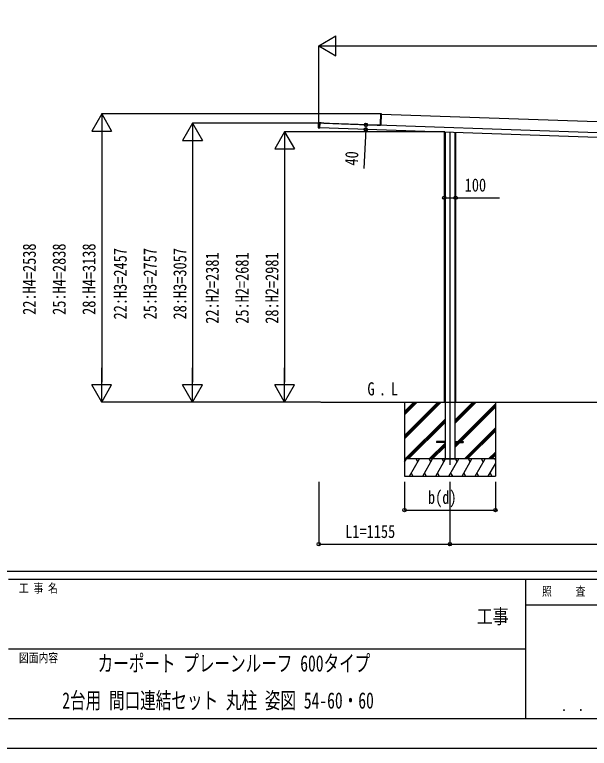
# Model space of a CAD drawing. Units: millimetres, scale not verified. Extents: x -14718 to 14718, y -10395 to 10395.
# Drawn here: x 37 to 5094, y -10395 to -3935 of the extents above; entities that cross this region are included whole.
import ezdxf
from ezdxf.enums import TextEntityAlignment as Align

# ---------------------------------------------------------------- set-up
doc = ezdxf.new("R2010")
doc.units = ezdxf.units.MM
doc.header["$LTSCALE"] = 50
for name, color, linetype in [('0-2_USER1', 3, 'Continuous'), ('0-3_YKK_12', 2, 'Continuous'), ('0-4_YKK_A1', 4, 'Continuous'), ('0-5_YKK_D', 6, 'Continuous'), ('0-6_YKK_ZWAK', 7, 'Continuous')]:
    doc.layers.add(name, color=color, linetype=linetype)
doc.styles.add('ＭＳ ゴシック', font='')
doc.styles.get('ＭＳ ゴシック').set_extended_font_data('MS Gothic')

msp = doc.modelspace()

# ---------------------------------------------------------------- linework, layer by layer
at = {"layer": '0-3_YKK_12'}
msp.add_line((3867.57, -4971.89), (3867.57, -7900), dxfattribs=at)
at = {"layer": '0-4_YKK_A1'}
for p, q in [((3259.13, -4807.93), (3255.91, -4900.02)), ((3259.13, -4807.93), (3258.66, -4807.92)), ((3264.66, -4807.79), (3259.13, -4807.93)), ((3259.14, -4807.43), (3264.68, -4807.29)), ((3261.12, -4909.2), (3264.66, -4807.79)), ((3264.59, -4809.99), (8003.71, -4975.48)), ((3264.68, -4807.29), (3264.66, -4807.79)), ((2709.89, -4930.21), (2711.25, -4891.23)), ((2711.59, -4931.3), (2713.02, -4890.25)), ((2713.49, -4890.26), (2712.06, -4931.32)), ((2713.49, -4890.26), (2713.02, -4890.25)), ((2721.03, -4890.06), (2713.49, -4890.26)), ((2727.84, -4888.81), (2714.35, -4888.34)), ((2719.35, -4888.51), (2719.31, -4889.61)), ((2721.03, -4890.06), (2719.57, -4932.04)), ((8115.64, -5079.45), (2721, -4891.06)), ((2727.77, -4890.81), (2727.84, -4888.81)), ((2733.84, -4889.02), (2727.84, -4888.81)), ((2733.77, -4891.02), (2733.84, -4889.02)), ((2743.83, -4889.37), (2733.84, -4889.02)), ((2743.76, -4891.37), (2743.83, -4889.37)), ((2749.76, -4891.58), (2749.83, -4889.58)), ((2756.78, -4892.31), (2756.79, -4892.01)), ((2756.79, -4892.01), (2756.81, -4891.41)), ((3226.12, -4908.7), (3226.13, -4908.4)), ((3226.13, -4908.4), (3226.15, -4907.8)), ((3226.15, -4907.8), (3226.16, -4907.5)), ((3230.12, -4908.84), (3230.14, -4908.14)), ((3261.11, -4909.23), (3230.14, -4908.14)), ((3255.63, -4908.03), (3255.16, -4908.02)), ((3255.91, -4900.02), (3255.44, -4900.01)), ((3255.91, -4900.02), (3255.63, -4908.03)), ((3261.12, -4909.2), (3261.1, -4909.93)), ((2712.06, -4931.32), (2711.59, -4931.3)), ((2719.55, -4932.54), (2712.04, -4931.82)), ((2712.06, -4931.32), (2719.57, -4932.04)), ((2712.78, -4933.31), (2717.78, -4933.49)), ((2717.78, -4933.49), (2717.82, -4932.37)), ((2719.57, -4932.04), (2719.55, -4932.54)), ((8114.25, -5119.43), (2719.6, -4931.04)), ((3817.57, -4970.16), (3817.57, -7347.5)), ((3824.43, -4970.4), (3824.43, -7847.5)), ((3910.71, -4973.38), (3910.71, -7847.5)), ((3917.57, -4973.62), (3917.57, -7347.5)), ((2730.04, -7347.5), (8628.49, -7347.5)), ((3467.57, -7347.5), (3467.57, -7997.5)), ((3467.57, -7641.48), (3761.55, -7347.5)), ((3467.57, -7655.62), (3775.69, -7347.5)), ((3467.57, -7669.76), (3789.83, -7347.5)), ((3467.57, -7429.34), (3549.41, -7347.5)), ((3467.57, -7443.49), (3563.56, -7347.5)), ((3467.57, -7457.63), (3577.7, -7347.5)), ((3910.71, -7534.99), (4098.2, -7347.5)), ((3910.71, -7520.85), (4084.06, -7347.5)), ((3910.71, -7506.71), (4069.92, -7347.5)), ((3936.55, -7693), (4267.57, -7361.98)), ((4267.57, -7347.5), (4267.57, -7997.5)), ((3950.69, -7693), (4267.57, -7376.12)), ((3964.83, -7693), (4267.57, -7390.26)), ((3473.68, -7847.5), (3824.43, -7496.75)), ((3487.82, -7847.5), (3824.43, -7510.89)), ((3501.96, -7847.5), (3824.43, -7525.03)), ((3994.18, -7847.5), (4267.57, -7574.11)), ((4008.32, -7847.5), (4267.57, -7588.25)), ((4022.46, -7847.5), (4267.57, -7602.4)), ((3685.81, -7847.5), (3824.43, -7708.88)), ((3699.95, -7847.5), (3824.43, -7723.02)), ((3714.1, -7847.5), (3824.43, -7737.16)), ((3750.07, -7693), (3750.07, -7702)), ((3824.43, -7693), (3750.07, -7693)), ((3824.43, -7702), (3750.07, -7702)), ((3910.71, -7693), (3985.07, -7693)), ((3910.71, -7747.12), (3955.83, -7702)), ((3910.71, -7718.84), (3927.55, -7702)), ((3910.71, -7732.98), (3941.69, -7702)), ((3910.71, -7702), (3985.07, -7702)), ((3985.07, -7693), (3985.07, -7702)), ((4206.31, -7847.5), (4267.57, -7786.24)), ((4220.45, -7847.5), (4267.57, -7800.38)), ((4234.59, -7847.5), (4267.57, -7814.53)), ((4267.57, -7847.5), (3467.57, -7847.5)), ((3467.57, -7876.44), (3484.28, -7847.5)), ((3469.28, -7873.48), (3467.57, -7870.52)), ((3512.11, -7997.5), (3598.72, -7847.5)), ((3583.72, -7873.48), (3568.71, -7847.5)), ((3627.59, -7997.5), (3714.19, -7847.5)), ((3699.19, -7873.48), (3684.19, -7847.5)), ((3743.06, -7997.5), (3829.66, -7847.5)), ((3814.66, -7873.48), (3799.66, -7847.5)), ((3806.67, -7847.5), (3928.47, -7847.5)), ((3858.53, -7997.5), (3945.13, -7847.5)), ((3930.13, -7873.48), (3915.13, -7847.5)), ((3974, -7997.5), (4060.6, -7847.5)), ((4045.6, -7873.48), (4030.6, -7847.5)), ((4089.47, -7997.5), (4176.07, -7847.5)), ((4161.07, -7873.48), (4146.07, -7847.5)), ((4267.57, -7857.95), (4261.54, -7847.5)), ((4204.94, -7997.5), (4267.57, -7889.02)), ((3467.57, -7997.5), (4267.57, -7997.5)), ((3527.11, -7971.52), (3542.11, -7997.5)), ((3642.58, -7971.52), (3657.58, -7997.5)), ((3758.06, -7971.52), (3773.06, -7997.5)), ((3873.53, -7971.52), (3888.52, -7997.5)), ((3989, -7971.52), (4003.99, -7997.5)), ((4104.47, -7971.52), (4119.46, -7997.5)), ((4219.94, -7971.52), (4234.93, -7997.5))]:
    msp.add_line(p, q, dxfattribs=at)
for points in [[(3255.16, -4908.02), (3255.44, -4900.01), (3258.66, -4807.92)], [(2713.51, -4889.76), (2721.05, -4889.57), (2721.03, -4890.06)], [(2756.32, -4889.8), (2756.25, -4891.8), (2721.02, -4890.57)], [(2756.32, -4889.8), (2749.83, -4889.58), (2743.83, -4889.37)], [(2756.81, -4891.41), (2756.82, -4891.11), (3226.16, -4907.5)], [(3230.14, -4908.14), (3230.16, -4907.64), (3254.84, -4908.51)]]:
    msp.add_lwpolyline(points, dxfattribs=at)
for centre, radius, start, end in [((3259.16, -4807.93), 0.5, 91.5, 178), ((3261.19, -4807.75), 2.07, 171.06854, 184.93146), ((2714.25, -4891.34), 3, 88, 178), ((2713.52, -4890.26), 0.5, 91.5, 178), ((2715.55, -4890.08), 2.07, 171.06854, 184.93146), ((3254.66, -4908), 0.5, 268, 358), ((3254.66, -4907.73), 0.765, 269.05171, 301.0406), ((3254.84, -4908.26), 0.242, 269.80053, 328.78296), ((3257.73, -4893.24), 15.54, 259.3054, 261.87346), ((3255.36, -4910.21), 1.85, 83.82294, 99.58333), ((3252.39, -4908.15), 3.17, 351.51431, 355.97407), ((3254.63, -4908), 1, 337.89786, 358), ((3261.08, -4909.2), 0.046, 321.12762, 0.80407), ((2712.88, -4930.31), 3, 178, 268), ((2712.09, -4931.32), 0.5, 178, 264.5), ((2714.1, -4931.64), 2.07, 171.06854, 184.93146)]:
    msp.add_arc(centre, radius, start, end, dxfattribs=at)
for centre, ratio, start_param in [((3248.04, -4908.77), 0.038227, 0), ((3248.06, -4908.77), 0.061163, 0.0374041)]:
    msp.add_ellipse(centre, major_axis=(13.07, -0.46), ratio=ratio, start_param=start_param, end_param=0.962078, dxfattribs=at)
at = {"layer": '0-5_YKK_D'}
for p, q in [((2712.57, -4209.5), (2864.12, -4122)), ((2864.12, -4297), (2864.12, -4122)), ((2712.57, -4891.02), (2712.57, -4208.5)), ((2712.57, -4209.5), (2864.12, -4297)), ((2712.57, -4209.5), (3015.68, -4209.5)), ((2887.57, -4209.5), (7947.57, -4209.5)), ((802.57, -4809.5), (715.07, -4961.05)), ((3259.01, -4809.5), (801.57, -4809.5)), ((802.57, -4809.5), (890.07, -4961.05)), ((802.57, -4809.5), (802.57, -5112.61)), ((1602.57, -4890.5), (1515.07, -5042.05)), ((2713.45, -4890.5), (1601.57, -4890.5)), ((1602.57, -4890.5), (1690.07, -5042.05)), ((1602.57, -4890.5), (1602.57, -5193.61)), ((715.07, -4961.05), (890.07, -4961.05)), ((2412.57, -4966.5), (2325.07, -5118.05)), ((3822.87, -4966.5), (2411.57, -4966.5)), ((2412.57, -4966.5), (2500.07, -5118.05)), ((2412.57, -4966.5), (2412.57, -5269.61)), ((802.57, -4984.5), (802.57, -7172.5)), ((1515.07, -5042.05), (1690.07, -5042.05)), ((1602.57, -5065.5), (1602.57, -7172.5)), ((2325.07, -5118.05), (2500.07, -5118.05)), ((2412.57, -5141.5), (2412.57, -7172.5)), ((802.57, -7347.5), (802.57, -7044.39)), ((1602.57, -7347.5), (1602.57, -7044.39)), ((2412.57, -7347.5), (2412.57, -7044.39)), ((802.57, -7347.5), (715.07, -7195.95)), ((890.07, -7195.95), (715.07, -7195.95)), ((802.57, -7347.5), (890.07, -7195.95)), ((1602.57, -7347.5), (1515.07, -7195.95)), ((1690.07, -7195.95), (1515.07, -7195.95)), ((1602.57, -7347.5), (1690.07, -7195.95)), ((2412.57, -7347.5), (2325.07, -7195.95)), ((2500.07, -7195.95), (2325.07, -7195.95)), ((2412.57, -7347.5), (2500.07, -7195.95)), ((2695.7, -7347.5), (801.57, -7347.5)), ((2695.7, -7347.5), (1601.57, -7347.5)), ((2729.04, -7347.5), (2411.57, -7347.5)), ((2712.57, -8047.5), (2712.57, -8598.5)), ((3467.57, -8047.5), (3467.57, -8298.5)), ((3867.57, -8047.5), (3867.57, -8598.5)), ((3867.57, -8047.5), (3867.57, -8598.5)), ((4267.57, -8047.5), (4267.57, -8298.5)), ((3467.57, -8297.5), (4267.57, -8297.5)), ((2712.57, -8597.5), (3867.57, -8597.5)), ((3867.57, -8597.5), (7909.57, -8597.5))]:
    msp.add_line(p, q, dxfattribs=at)
for points in [[(3128.3, -4905.29), (3126.38, -4945.25), (3109.85, -5288.65)], [(3817.57, -5547.5), (3917.57, -5547.5), (4302.67, -5547.5)]]:
    msp.add_lwpolyline(points, dxfattribs=at)
for centre in [(3128.3, -4905.29), (3126.38, -4945.25), (3817.57, -5547.5), (3917.57, -5547.5), (3467.57, -8297.5), (4267.57, -8297.5), (2712.57, -8597.5), (3867.57, -8597.5), (3867.57, -8597.5)]:
    msp.add_circle(centre, 14.88, dxfattribs=at)
at = {"layer": '0-6_YKK_ZWAK'}
for p, q in [((13632.57, -8837.5), (-13667.43, -8837.5)), ((4532.57, -8907.5), (-17.43, -8907.5)), ((6947.57, -9135), (4532.57, -9135)), ((-17.43, -9520), (4532.57, -9520)), ((-17.43, -10132.5), (4532.57, -10132.5)), ((4532.57, -10132.5), (6947.57, -10132.5))]:
    msp.add_line(p, q, dxfattribs=at)
msp.add_lwpolyline([(-14717.5, -10395), (14717.5, -10395), (14717.5, 10395), (-14717.5, 10395)], close=True, dxfattribs=at)
msp.add_lwpolyline([(6947.57, -8907.5), (4532.57, -8907.5), (4532.57, -10132.5)], dxfattribs=at)

# ---------------------------------------------------------------- texts
at = {"layer": '0-2_USER1', "style": 'ＭＳ ゴシック'}
for s, height, width, p in [('G', 115.5, 0.8, (3141.45, -7322.19)), ('L', 115.5, 0.8, (3348.32, -7322.19)), ('.', 115.5, 0.8, (3242.25, -7322.19)), ('カーポート プレーンルーフ 600タイプ', 143.7, 0.7, (766.59, -9761.67)), ('2台用 間口連結セット 丸柱 姿図 54-60・60', 143.7, 0.7, (455.61, -10088.33))]:
    msp.add_text(s, height=height, dxfattribs=dict(at, width=width)).set_placement(p, align=Align.BOTTOM_LEFT)
at = {"layer": '0-5_YKK_D', "style": 'ＭＳ ゴシック', "width": 0.8}
for s, rotation, p in [('40', 87.244, (3090.83, -5267.71)), ('22:H4=2538', 90, (257.57, -6578.3)), ('25:H4=2838', 90, (520.07, -6578.3)), ('28:H4=3138', 90, (782.57, -6578.3)), ('22:H3=2457', 90, (1057.57, -6618.8)), ('25:H3=2757', 90, (1320.07, -6618.8)), ('28:H3=3057', 90, (1582.57, -6618.8)), ('22:H2=2381', 90, (1867.57, -6656.8)), ('25:H2=2681', 90, (2130.07, -6656.8)), ('28:H2=2981', 90, (2392.57, -6656.8))]:
    msp.add_text(s, height=115.5, rotation=rotation, dxfattribs=at).set_placement(p, align=Align.BOTTOM_LEFT)
for s, p in [('100', (3997.07, -5527.5)), ('b(d)', (3674.37, -8277.5)), ('L1=1155', (2945.67, -8577.5))]:
    msp.add_text(s, height=115.5, dxfattribs=at).set_placement(p, align=Align.BOTTOM_LEFT)
at = {"layer": '0-6_YKK_ZWAK', "style": 'ＭＳ ゴシック', "width": 0.8}
for s, height, p in [('工 事 名', 76.98, (74.44, -9047.5)), ('照     査', 76.98, (4677.47, -9073.75)), ('工事', 128.3, (4103.17, -9336.13)), ('図面内容', 76.98, (74.44, -9660)), ('． ．', 90.71, (4847.5, -10095.23))]:
    msp.add_text(s, height=height, dxfattribs=at).set_placement(p, align=Align.BOTTOM_LEFT)

doc.saveas('drawing.dxf')
